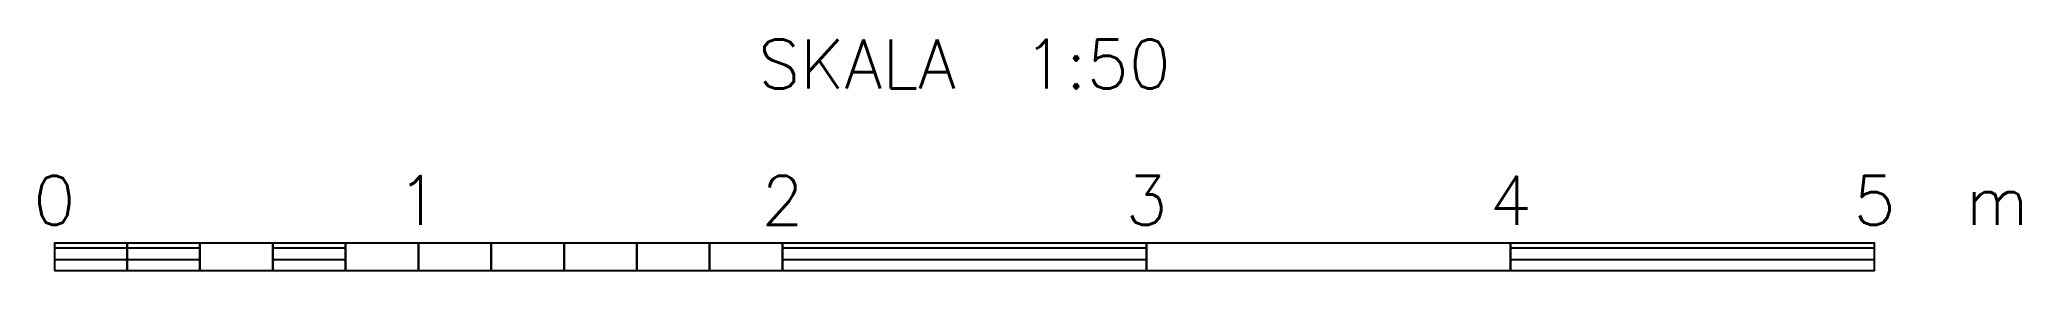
# Model space of a CAD drawing. Header units: metres. Extents: x -227.54 to -222.1, y 394.34 to 394.97.
import ezdxf
from ezdxf.enums import TextEntityAlignment as Align

# ---------------------------------------------------------------- set-up
doc = ezdxf.new("R2010")
doc.units = ezdxf.units.M
doc.header["$MEASUREMENT"] = 0
doc.layers.get('0').update_dxf_attribs({"linetype": 'CONTINUOUS'})
doc.styles.get("Standard").update_dxf_attribs({"font": 'Simplex.shx', "width": 0.8})
pattern_1 = [(0, (-228.000737, 380.936572), (0, 0.03175), [])]

msp = doc.modelspace()

# ---------------------------------------------------------------- hatches: boundary and pattern name
at = {"linetype": 'Continuous'}
h = msp.add_hatch(dxfattribs=at)
h.set_pattern_fill('LINE', color=2, scale=0.01, style=0)
h.set_pattern_definition(pattern_1)
h.paths.add_polyline_path([(-227.5007, 394.3366), (-227.3007, 394.3366), (-227.3007, 394.4116), (-227.5007, 394.4116)])
h = msp.add_hatch(dxfattribs=at)
h.set_pattern_fill('LINE', color=2, scale=0.01, style=0)
h.set_pattern_definition(pattern_1)
h.paths.add_polyline_path([(-227.3007, 394.3366), (-227.1007, 394.3366), (-227.1007, 394.4116), (-227.3007, 394.4116)])
h = msp.add_hatch(dxfattribs=at)
h.set_pattern_fill('LINE', color=2, scale=0.01, style=0)
h.set_pattern_definition(pattern_1)
h.paths.add_polyline_path([(-226.9007, 394.3366), (-226.7007, 394.3366), (-226.7007, 394.4116), (-226.9007, 394.4116)])
h = msp.add_hatch(dxfattribs=at)
h.set_pattern_fill('LINE', color=2, scale=0.01, style=0)
h.set_pattern_definition(pattern_1)
h.paths.add_polyline_path([(-225.5007, 394.3366), (-224.5007, 394.3366), (-224.5007, 394.4116), (-225.5007, 394.4116)])
h = msp.add_hatch(dxfattribs=at)
h.set_pattern_fill('LINE', color=2, scale=0.01, style=0)
h.set_pattern_definition(pattern_1)
h.paths.add_polyline_path([(-223.5007, 394.3366), (-222.5007, 394.3366), (-222.5007, 394.4116), (-223.5007, 394.4116)])

# ---------------------------------------------------------------- linework, layer by layer
at = {"color": 3, "linetype": 'Continuous'}
for points in [[(-227.5007, 394.3366), (-227.3007, 394.3366), (-227.3007, 394.4116), (-227.5007, 394.4116)], [(-227.3007, 394.3366), (-227.1007, 394.3366), (-227.1007, 394.4116), (-227.3007, 394.4116)], [(-227.1007, 394.3366), (-226.9007, 394.3366), (-226.9007, 394.4116), (-227.1007, 394.4116)], [(-226.9007, 394.3366), (-226.7007, 394.3366), (-226.7007, 394.4116), (-226.9007, 394.4116)], [(-226.7007, 394.3366), (-226.5007, 394.3366), (-226.5007, 394.4116), (-226.7007, 394.4116)], [(-226.5007, 394.3366), (-226.3007, 394.3366), (-226.3007, 394.4116), (-226.5007, 394.4116)], [(-226.3007, 394.3366), (-226.1007, 394.3366), (-226.1007, 394.4116), (-226.3007, 394.4116)], [(-226.1007, 394.3366), (-225.9007, 394.3366), (-225.9007, 394.4116), (-226.1007, 394.4116)], [(-225.9007, 394.3366), (-225.7007, 394.3366), (-225.7007, 394.4116), (-225.9007, 394.4116)], [(-225.7007, 394.3366), (-225.5007, 394.3366), (-225.5007, 394.4116), (-225.7007, 394.4116)], [(-225.5007, 394.3366), (-224.5007, 394.3366), (-224.5007, 394.4116), (-225.5007, 394.4116)], [(-224.5007, 394.3366), (-223.5007, 394.3366), (-223.5007, 394.4116), (-224.5007, 394.4116)], [(-223.5007, 394.3366), (-222.5007, 394.3366), (-222.5007, 394.4116), (-223.5007, 394.4116)]]:
    msp.add_lwpolyline(points, close=True, dxfattribs=at)

# ---------------------------------------------------------------- texts
for s, p in [('SKALA  1:50', (-225.0007, 394.8366)), ('0', (-227.5007, 394.4616)), ('1', (-226.5007, 394.4616)), ('2', (-225.5007, 394.4616)), ('3', (-224.5007, 394.4616)), ('4', (-223.5007, 394.4616)), ('5', (-222.5007, 394.4616))]:
    msp.add_text(s, height=0.135, dxfattribs=at).set_placement(p, align=Align.CENTER)
msp.add_text('m', height=0.135, dxfattribs=at).set_placement((-222.2507, 394.4616))

doc.saveas('drawing.dxf')
